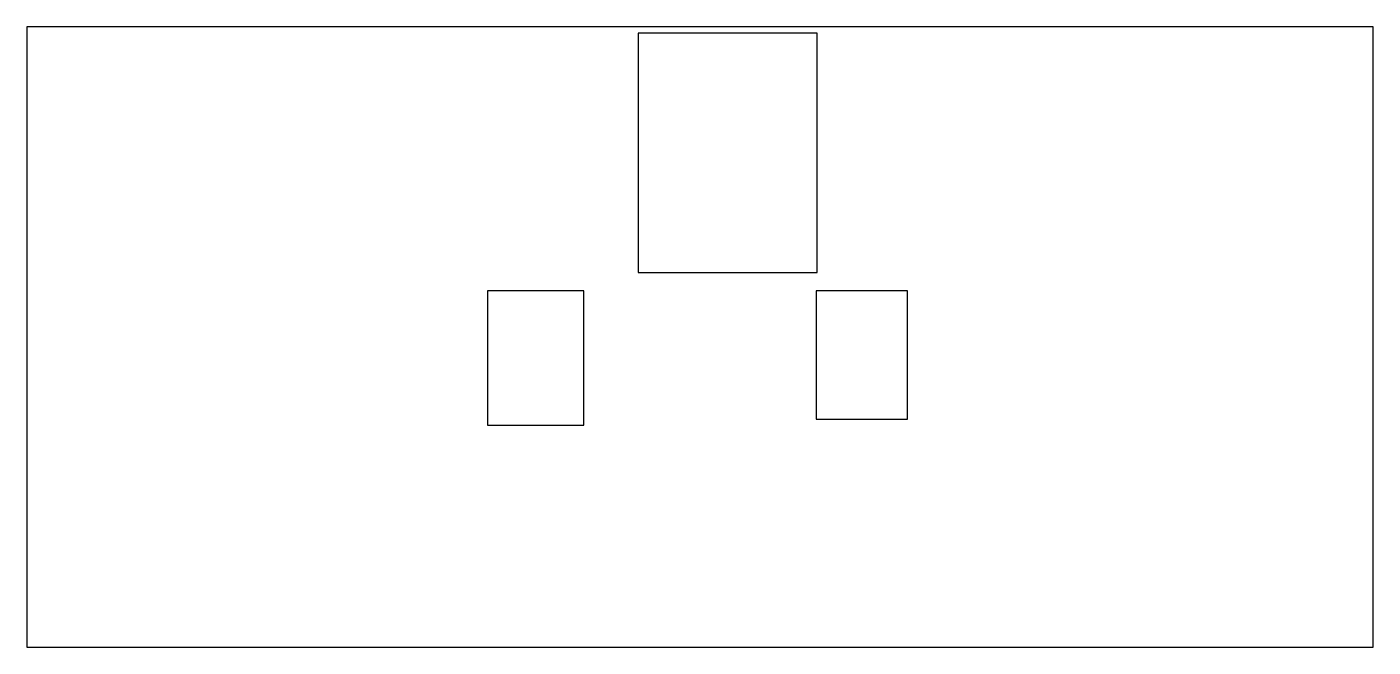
# Model space of a CAD drawing. Extents: x 0 to 16.3, y 0 to 7.5.
import ezdxf

# ---------------------------------------------------------------- set-up
doc = ezdxf.new("R2010")
doc.units = 0
doc.layers.add('A_Dachkante', color=2, linetype='CONTINUOUS')
doc.layers.add('B_Hindernisse', color=6, linetype='CONTINUOUS')

msp = doc.modelspace()

# ---------------------------------------------------------------- linework, layer by layer
at = {"layer": 'A_Dachkante'}
for p, q in [((16.28, 7.4983), (0, 7.4983)), ((0, 7.4983), (0, 0)), ((16.28, 0), (16.28, 7.4983)), ((0, 0), (16.28, 0))]:
    msp.add_line(p, q, dxfattribs=at)
at = {"layer": 'B_Hindernisse'}
for p, q in [((9.5559, 7.4241), (7.3923, 7.4241)), ((7.3923, 7.4241), (7.3923, 4.5287)), ((9.5559, 4.5287), (9.5559, 7.4241)), ((7.3923, 4.5287), (9.5559, 4.5287)), ((6.7347, 4.306), (5.5681, 4.306)), ((5.5681, 4.306), (5.5681, 2.6833)), ((6.7347, 2.6833), (6.7347, 4.306)), ((10.6483, 4.306), (9.5453, 4.306)), ((9.5453, 4.306), (9.5453, 2.7575)), ((10.6483, 2.7575), (10.6483, 4.306)), ((5.5681, 2.6833), (6.7347, 2.6833)), ((9.5453, 2.7575), (10.6483, 2.7575))]:
    msp.add_line(p, q, dxfattribs=at)

doc.saveas('drawing.dxf')
